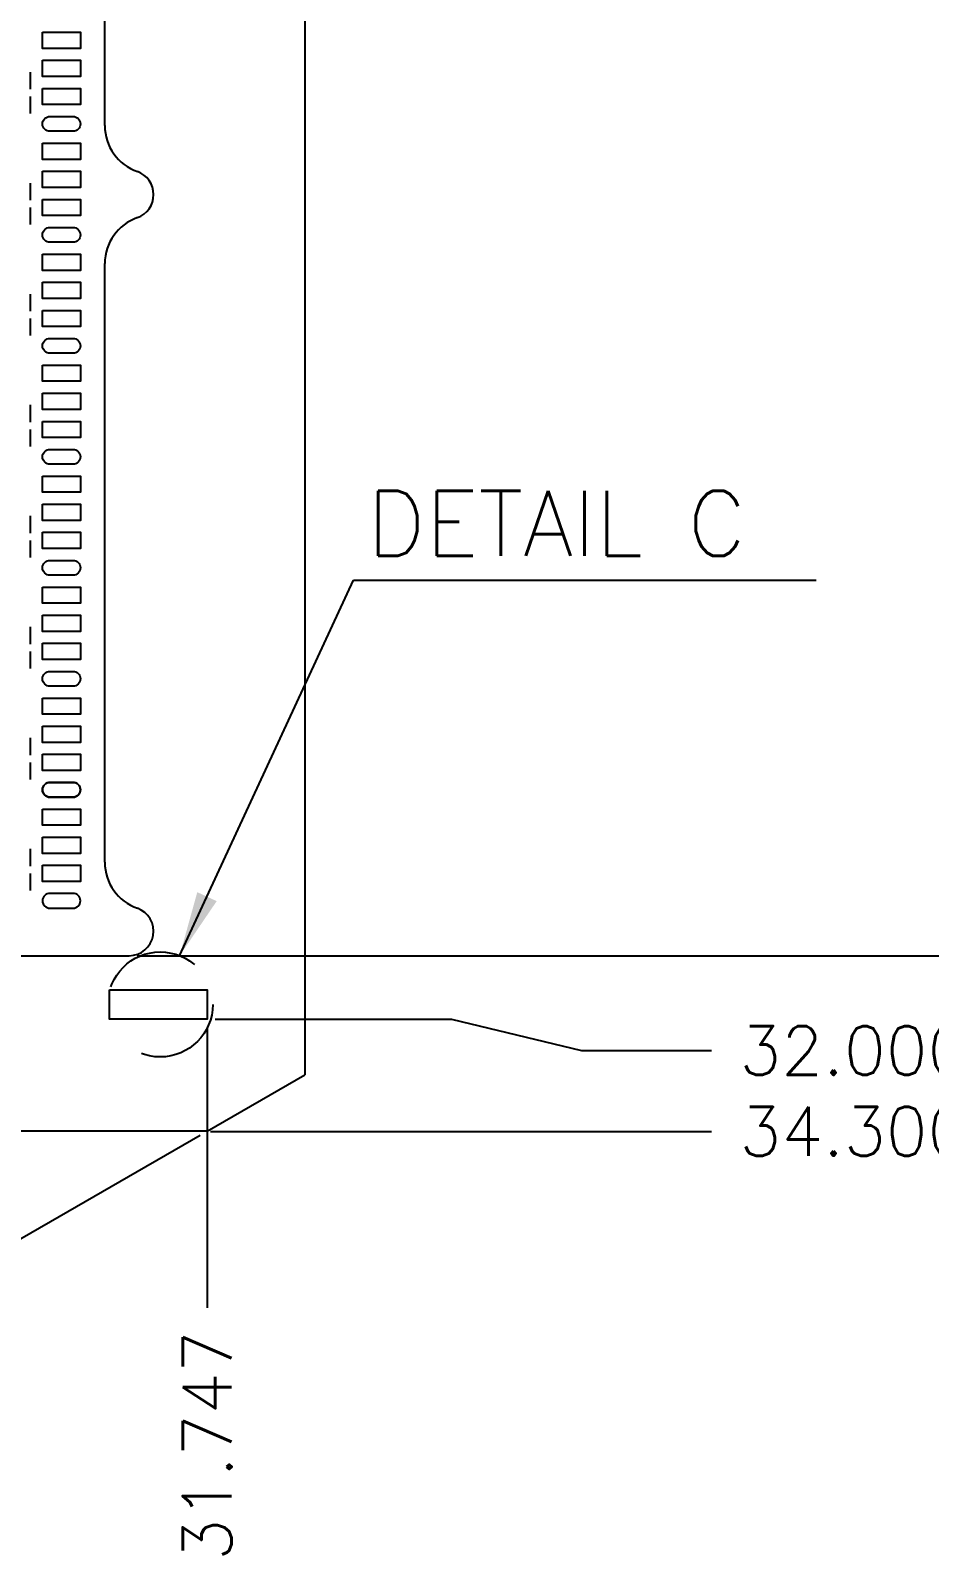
# Model space of a CAD drawing. Header units: millimetres. Extents: x 393.2 to 449.6, y 107.5 to 114.2.
# Drawn here: x 409.125 to 410.231, y 108.442 to 110.306 of the extents above; entities that cross this region are included whole.
import ezdxf

# ---------------------------------------------------------------- set-up
doc = ezdxf.new("R2010")
doc.units = ezdxf.units.MM
doc.header["$LTSCALE"] = 0.5
doc.header["$PDMODE"] = 98
doc.linetypes.add('CENTER', pattern=[50.8, 31.75, -6.35, 6.35, -6.35])
doc.linetypes.add('HIDDEN', pattern=[0.375, 0.25, -0.125])
for name, color, linetype in [('1D', 4, 'Continuous'), ('BTM', 7, 'HIDDEN'), ('DIM', 3, 'Continuous')]:
    doc.layers.add(name, color=color, linetype=linetype)
doc.styles.add('SIMPLEX', font='simplex.shx')
doc.dimstyles.new('Standard2', dxfattribs={"dimtxt": 0.06, "dimasz": 0.08, "dimexe": 0.01, "dimexo": 0.01, "dimgap": 0.027, "dimtad": 0, "dimdec": 3, "dimlfac": 16.666667, "dimrnd": 0.0005, "dimzin": 1, "dimdsep": 46, "dimtxsty": 'SIMPLEX', "dimcen": 0.1905, "dimclrd": 256, "dimclre": 256, "dimclrt": 256, "dimadec": 0, "dimazin": 0, "dimtp": 0.03, "dimtm": 0.05, "dimtfac": 0.8, "dimtdec": 3, "dimtmove": 0, "dimatfit": 3, "dimfxl": 0.05, "dimtolj": 1, "dimtzin": 4, "dimlwd": -1, "dimlwe": -1, "dimarcsym": 0})

# ---------------------------------------------------------------- blocks, each defined once
blk = doc.blocks.new('*D16')
at = {"layer": '1D', "ltscale": 0.1, "transparency": 16777216}
blk.add_line((409.3465, 108.9516), (409.963, 108.9516), dxfattribs=at)
at = {"layer": 'Defpoints', "color": 0, "ltscale": 0.1, "transparency": 16777216}
for p in [(407.4376, 111.0096), (409.3365, 108.9516), (409.963, 108.9516)]:
    blk.add_point(p, dxfattribs=at)
at = {"layer": '1D', "ltscale": 0.1, "transparency": 16777216, "insert": (410.1386, 108.9516), "char_height": 0.06, "attachment_point": 5, "style": 'SIMPLEX'}
blk.add_mtext('\\A1;34.300', dxfattribs=at)
blk = doc.blocks.new('*D29')
at = {"layer": 'Defpoints', "color": 0, "transparency": 16777216}
for p in [(409.2466, 112.8516), (409.2466, 109.1676), (410.6211, 109.1676)]:
    blk.add_point(p, dxfattribs=at)
at = {"layer": 'DIM', "transparency": 16777216}
for p, q in [((409.2566, 112.8516), (410.6311, 112.8516)), ((410.6211, 112.7716), (410.6211, 111.5266)), ((410.6211, 109.2476), (410.6211, 110.4926)), ((409.2566, 109.1676), (410.6311, 109.1676))]:
    blk.add_line(p, q, dxfattribs=at)
for points in [[(410.6078, 112.7716), (410.6345, 112.7716), (410.6211, 112.8516)], [(410.6078, 109.2476), (410.6345, 109.2476), (410.6211, 109.1676)]]:
    blk.add_solid(points, dxfattribs=at)
at = {"layer": 'DIM', "transparency": 16777216, "insert": (410.6211, 111.0096), "char_height": 0.06, "attachment_point": 5, "rotation": 90, "style": 'SIMPLEX'}
blk.add_mtext('\\A1;59.3X61.4(MOLD PKG)', dxfattribs=at)
blk = doc.blocks.new('*D35')
at = {"layer": '1D', "transparency": 16777216}
for p, q in [((409.3525, 109.0896), (409.643, 109.0896)), ((409.643, 109.0896), (409.803, 109.0511)), ((409.803, 109.0511), (409.963, 109.0511))]:
    blk.add_line(p, q, dxfattribs=at)
at = {"layer": 'Defpoints', "color": 0, "transparency": 16777216}
for p in [(407.4376, 111.0096), (409.3425, 109.0896), (409.963, 109.0511)]:
    blk.add_point(p, dxfattribs=at)
at = {"layer": '1D', "transparency": 16777216, "insert": (410.1386, 109.0511), "char_height": 0.06, "attachment_point": 5, "style": 'SIMPLEX'}
blk.add_mtext('\\A1;32.000', dxfattribs=at)
blk = doc.blocks.new('*D36')
at = {"ltscale": 0.1, "transparency": 16777216}
blk.add_line((409.3425, 109.0796), (409.3425, 108.7347), dxfattribs=at)
at = {"layer": 'Defpoints', "color": 0, "ltscale": 0.1, "transparency": 16777216}
for p in [(407.4376, 111.0096), (409.3425, 109.0896), (409.3425, 108.7347)]:
    blk.add_point(p, dxfattribs=at)
at = {"color": 1, "ltscale": 0.1, "transparency": 16777216, "insert": (409.3425, 108.5648), "char_height": 0.06, "attachment_point": 5, "rotation": 90, "style": 'SIMPLEX'}
blk.add_mtext('\\A1;{\\C256;31.747}', dxfattribs=at)
blk = doc.blocks.new('*D82')
at = {"layer": '1D', "transparency": 16777216}
blk.add_line((409.3338, 108.9466), (408.9705, 108.7369), dxfattribs=at)
blk.add_arc((409.3425, 108.9516), 0.4195, 190.9423, 199.0577, dxfattribs=at)
for points in [[(408.9173, 108.8707), (408.9438, 108.8733), (408.9229, 108.9516)], [(408.9581, 108.8202), (408.9338, 108.8091), (408.9791, 108.7419)]]:
    blk.add_solid(points, dxfattribs=at)
at = {"layer": 'Defpoints', "color": 0, "transparency": 16777216}
for p in [(409.4625, 109.0209), (405.5849, 108.9516), (409.3425, 108.9516), (409.3425, 108.9516), (408.9293, 108.8788)]:
    blk.add_point(p, dxfattribs=at)
at = {"layer": '1D', "transparency": 16777216, "insert": (409.028, 108.6739), "char_height": 0.06, "attachment_point": 5, "rotation": 311.4489, "style": 'SIMPLEX'}
blk.add_mtext('\\A1;30°', dxfattribs=at)

msp = doc.modelspace()

# ---------------------------------------------------------------- linework, layer by layer
for p, q in [((409.462459, 110.346642), (409.462459, 109.020938)), ((409.342459, 108.951642), (409.462459, 109.020924)), ((409.342459, 108.951642), (405.584939, 108.951642))]:
    msp.add_line(p, q)
at = {"ltscale": 0.03}
for points in [[(409.139989, 110.303292), (409.186639, 110.303292), (409.186639, 110.283492), (409.139989, 110.283492)], [(409.139989, 110.268792), (409.186639, 110.268792), (409.186639, 110.248992), (409.139989, 110.248992)], [(409.139989, 110.234292), (409.186639, 110.234292), (409.186639, 110.214492), (409.139989, 110.214492)], [(409.139989, 110.166792), (409.186639, 110.166792), (409.186639, 110.146992), (409.139989, 110.146992)], [(409.139989, 110.132292), (409.186639, 110.132292), (409.186639, 110.112492), (409.139989, 110.112492)], [(409.139989, 110.097792), (409.186639, 110.097792), (409.186639, 110.077992), (409.139989, 110.077992)], [(409.139989, 110.030292), (409.186639, 110.030292), (409.186639, 110.010492), (409.139989, 110.010492)], [(409.139989, 109.995792), (409.186639, 109.995792), (409.186639, 109.975992), (409.139989, 109.975992)], [(409.139989, 109.961292), (409.186639, 109.961292), (409.186639, 109.941492), (409.139989, 109.941492)], [(409.139989, 109.893792), (409.186639, 109.893792), (409.186639, 109.873992), (409.139989, 109.873992)], [(409.139989, 109.859292), (409.186639, 109.859292), (409.186639, 109.839492), (409.139989, 109.839492)], [(409.139989, 109.824792), (409.186639, 109.824792), (409.186639, 109.804992), (409.139989, 109.804992)], [(409.139989, 109.757292), (409.186639, 109.757292), (409.186639, 109.737492), (409.139989, 109.737492)], [(409.139989, 109.722792), (409.186639, 109.722792), (409.186639, 109.702992), (409.139989, 109.702992)], [(409.139989, 109.688292), (409.186639, 109.688292), (409.186639, 109.668492), (409.139989, 109.668492)], [(409.139989, 109.620792), (409.186639, 109.620792), (409.186639, 109.600992), (409.139989, 109.600992)], [(409.139989, 109.586292), (409.186639, 109.586292), (409.186639, 109.566492), (409.139989, 109.566492)], [(409.139989, 109.551792), (409.186639, 109.551792), (409.186639, 109.531992), (409.139989, 109.531992)], [(409.139989, 109.484292), (409.186639, 109.484292), (409.186639, 109.464492), (409.139989, 109.464492)], [(409.139989, 109.449792), (409.186639, 109.449792), (409.186639, 109.429992), (409.139989, 109.429992)], [(409.139989, 109.415292), (409.186639, 109.415292), (409.186639, 109.395492), (409.139989, 109.395492)], [(409.139989, 109.347792), (409.186639, 109.347792), (409.186639, 109.327992), (409.139989, 109.327992)], [(409.139989, 109.313292), (409.186639, 109.313292), (409.186639, 109.293492), (409.139989, 109.293492)], [(409.139989, 109.278792), (409.186639, 109.278792), (409.186639, 109.258992), (409.139989, 109.258992)]]:
    msp.add_lwpolyline(points, close=True, dxfattribs=at)
for points in [[(409.149139, 110.199792), (409.177489, 110.199792, -0.41421356), (409.186639, 110.190642), (409.186639, 110.190642, -0.41421356), (409.177489, 110.181492), (409.149139, 110.181492, -0.41421356), (409.139989, 110.190642), (409.139989, 110.190642, -0.41421356)], [(409.149139, 110.063292), (409.177489, 110.063292, -0.41421356), (409.186639, 110.054142), (409.186639, 110.054142, -0.41421356), (409.177489, 110.044992), (409.149139, 110.044992, -0.41421356), (409.139989, 110.054142), (409.139989, 110.054142, -0.41421356)], [(409.149139, 109.926792), (409.177489, 109.926792, -0.41421356), (409.186639, 109.917642), (409.186639, 109.917642, -0.41421356), (409.177489, 109.908492), (409.149139, 109.908492, -0.41421356), (409.139989, 109.917642), (409.139989, 109.917642, -0.41421356)], [(409.149139, 109.790292), (409.177489, 109.790292, -0.41421356), (409.186639, 109.781142), (409.186639, 109.781142, -0.41421356), (409.177489, 109.771992), (409.149139, 109.771992, -0.41421356), (409.139989, 109.781142), (409.139989, 109.781142, -0.41421356)], [(409.149139, 109.653792), (409.177489, 109.653792, -0.41421356), (409.186639, 109.644642), (409.186639, 109.644642, -0.41421356), (409.177489, 109.635492), (409.149139, 109.635492, -0.41421356), (409.139989, 109.644642), (409.139989, 109.644642, -0.41421356)], [(409.149139, 109.517292), (409.177489, 109.517292, -0.41421356), (409.186639, 109.508142), (409.186639, 109.508142, -0.41421356), (409.177489, 109.498992), (409.149139, 109.498992, -0.41421356), (409.139989, 109.508142), (409.139989, 109.508142, -0.41421356)], [(409.149139, 109.380792), (409.177489, 109.380792, -0.41421356), (409.186639, 109.371642), (409.186639, 109.371642, -0.41421356), (409.177489, 109.362492), (409.149139, 109.362492, -0.41421356), (409.139989, 109.371642), (409.139989, 109.371642, -0.41421356)], [(409.149139, 109.362492), (409.177489, 109.362492, 0.41421356), (409.186639, 109.371642), (409.186639, 109.371642, 0.41421356), (409.177489, 109.380792), (409.149139, 109.380792, 0.41421356), (409.139989, 109.371642), (409.139989, 109.371642, 0.41421356)], [(409.149139, 109.225992), (409.177489, 109.225992, 0.41421356), (409.186639, 109.235142), (409.186639, 109.235142, 0.41421356), (409.177489, 109.244292), (409.149139, 109.244292, 0.41421356), (409.139989, 109.235142), (409.139989, 109.235142, 0.41421356)]]:
    msp.add_lwpolyline(points, format="xyb", close=True, dxfattribs=at)
at = {"ltscale": 0.1}
msp.add_lwpolyline([(409.222458, 109.125642), (409.342458, 109.125642), (409.342458, 109.089642), (409.222458, 109.089642)], close=True, dxfattribs=at)
at = {"layer": '1D', "linetype": 'CENTER'}
for p, q in [((409.216639, 110.188495), (409.216639, 110.924789)), ((409.216639, 109.282495), (409.216639, 110.018789))]:
    msp.add_line(p, q, dxfattribs=at)
at = {"layer": '1D'}
msp.add_line((405.628639, 109.167642), (409.246639, 109.167642), dxfattribs=at)
at = {"layer": '1D', "linetype": 'HIDDEN'}
msp.add_circle((409.284804, 109.107642), 0.064581, dxfattribs=at)
at = {"layer": '1D', "color": 4}
for centre, radius, start, end in [((409.276639, 110.188495), 0.06, 180, 250.528779), ((409.246639, 110.103642), 0.03, 289.471221, 70.528779), ((409.276639, 110.018789), 0.06, 109.471221, 180), ((409.276639, 109.282495), 0.06, 180, 250.528779), ((409.246639, 109.197642), 0.03, 270, 70.528779)]:
    msp.add_arc(centre, radius, start, end, dxfattribs=at)
at = {"layer": 'BTM', "ltscale": 0.03}
for p, q in [((409.124989, 110.254392), (409.124989, 110.233392)), ((409.124989, 110.224392), (409.124989, 110.203392)), ((409.124989, 110.117892), (409.124989, 110.096892)), ((409.124989, 110.087892), (409.124989, 110.066892)), ((409.124989, 109.981392), (409.124989, 109.960392)), ((409.124989, 109.951392), (409.124989, 109.930392)), ((409.124989, 109.844892), (409.124989, 109.823892)), ((409.124989, 109.814892), (409.124989, 109.793892)), ((409.124989, 109.708392), (409.124989, 109.687392)), ((409.124989, 109.678392), (409.124989, 109.657392)), ((409.124989, 109.571892), (409.124989, 109.550892)), ((409.124989, 109.541892), (409.124989, 109.520892)), ((409.124989, 109.435392), (409.124989, 109.414392)), ((409.124989, 109.405392), (409.124989, 109.384392)), ((409.124989, 109.298892), (409.124989, 109.277892)), ((409.124989, 109.268892), (409.124989, 109.247892))]:
    msp.add_line(p, q, dxfattribs=at)

# ---------------------------------------------------------------- texts
at = {"layer": '1D', "color": 0, "ltscale": 0.1, "insert": (409.539152, 109.739312), "char_height": 0.08, "width": 0.78191074, "attachment_point": 1, "style": 'SIMPLEX'}
msp.add_mtext('DETAIL C', dxfattribs=at)

# ---------------------------------------------------------------- dimensions: what is measured, and where the dimension line sits
at = {"ltscale": 0.1}
dim = msp.add_ordinate_dim(feature_location=(409.342458, 109.089642), offset=(0, -0.354981), dtype=1, origin=(407.437639, 111.009642), text='{\\C256;<>}', dimstyle='Standard2', override={"dimclrt": 1}, dxfattribs=at)
dim.commit()
dim.dimension.update_dxf_attribs({"geometry": '*D36', "text_midpoint": (409.342458, 108.564804)})
at = {"layer": '1D', "color": 1, "ltscale": 0.1}
dim = msp.add_ordinate_dim(feature_location=(409.336471, 108.951642), offset=(0.62656, 0), dtype=0, origin=(407.437639, 111.009642), dimstyle='Standard2', override={"dimarcsym": 1}, dxfattribs=at)
dim.commit()
dim.dimension.update_dxf_attribs({"geometry": '*D16', "text_midpoint": (410.138603, 108.951642)})
at = {"layer": '1D'}
dim = msp.add_ordinate_dim(feature_location=(409.342458, 109.089642), offset=(0.620573, -0.038516), dtype=0, origin=(407.437639, 111.009642), dimstyle='Standard2', dxfattribs=at)
dim.commit()
dim.dimension.update_dxf_attribs({"geometry": '*D35', "text_midpoint": (410.138603, 109.051126)})
dim = msp.add_angular_dim_2l(base=(408.929301, 108.878791), line1=((409.342459, 108.951642), (405.584939, 108.951642)), line2=((409.342459, 108.951642), (409.462459, 109.020924)), dimstyle='Standard2', dxfattribs=at)
dim.commit()
dim.dimension.update_dxf_attribs({"geometry": '*D82', "text_midpoint": (409.028, 108.673933), "dimtype": 162})
at = {"layer": 'DIM'}
dim = msp.add_linear_dim(base=(410.621149, 109.167642), p1=(409.246639, 112.851642), p2=(409.246639, 109.167642), angle=90, text='59.3X61.4(MOLD PKG)', dimstyle='Standard2', dxfattribs=at)
dim.commit()
dim.dimension.update_dxf_attribs({"geometry": '*D29', "text_midpoint": (410.621149, 111.009642)})

# ---------------------------------------------------------------- leaders
at = {"layer": '1D', "ltscale": 0.1}
msp.add_leader([(409.308694, 109.167642), (409.522515, 109.629597), (410.091604, 109.629597)], dimstyle='Standard2', override={"dimgap": 0.027, "dimtad": 0}, dxfattribs=at)

doc.saveas('drawing.dxf')
